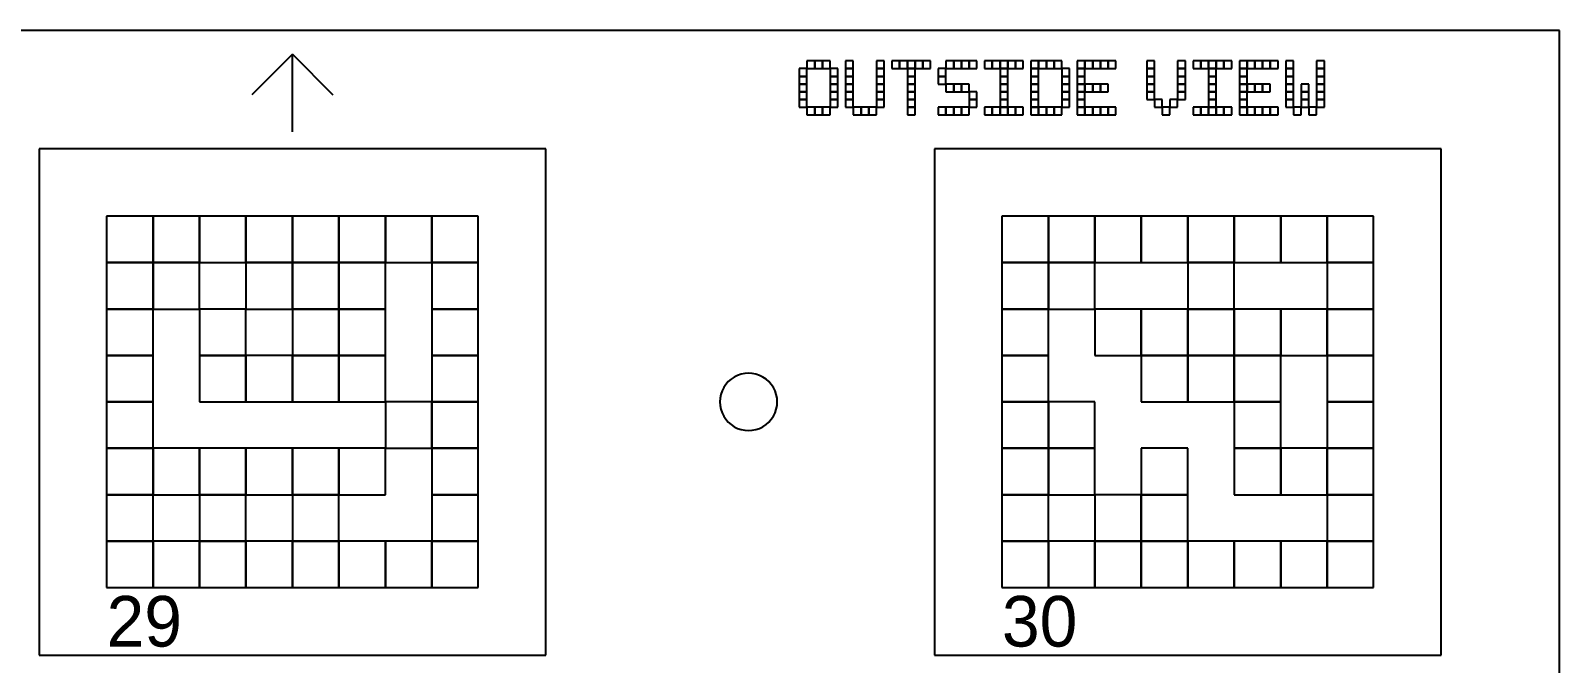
# Model space of a CAD drawing. Extents: x 0 to 490, y -8 to 329.
# Drawn here: x 59.5 to 150, y 112.5 to 150 of the extents above; entities that cross this region are included whole.
import ezdxf

# ---------------------------------------------------------------- set-up
doc = ezdxf.new("R2010")
doc.units = 0
for name, color, linetype in [('BLACK_POCKET', 7, 'CONTINUOUS'), ('BOARD_TEXT', 2, 'CONTINUOUS'), ('CUT', 1, 'CONTINUOUS'), ('LABEL', 3, 'CONTINUOUS'), ('MOUNT_HOLE', 5, 'CONTINUOUS'), ('ORIENTATION', 1, 'CONTINUOUS'), ('QUIET_ZONE', 4, 'CONTINUOUS'), ('TAG_BOUNDARY', 8, 'CONTINUOUS')]:
    doc.layers.add(name, color=color, linetype=linetype)

msp = doc.modelspace()

# ---------------------------------------------------------------- linework, layer by layer
at = {"layer": 'BLACK_POCKET'}
for p, q in [((66.75, 139), (64, 139)), ((64, 139), (64, 136.25)), ((66.75, 136.25), (66.75, 139)), ((69.5, 139), (66.75, 139)), ((66.75, 139), (66.75, 136.25)), ((69.5, 136.25), (69.5, 139)), ((72.25, 139), (69.5, 139)), ((69.5, 139), (69.5, 136.25)), ((72.25, 136.25), (72.25, 139)), ((75, 139), (72.25, 139)), ((72.25, 139), (72.25, 136.25)), ((75, 136.25), (75, 139)), ((77.75, 139), (75, 139)), ((75, 139), (75, 136.25)), ((77.75, 136.25), (77.75, 139)), ((80.5, 139), (77.75, 139)), ((77.75, 139), (77.75, 136.25)), ((80.5, 136.25), (80.5, 139)), ((83.25, 139), (80.5, 139)), ((80.5, 139), (80.5, 136.25)), ((83.25, 136.25), (83.25, 139)), ((86, 139), (83.25, 139)), ((83.25, 139), (83.25, 136.25)), ((86, 136.25), (86, 139)), ((119.75, 139), (117, 139)), ((117, 139), (117, 136.25)), ((119.75, 136.25), (119.75, 139)), ((122.5, 139), (119.75, 139)), ((119.75, 139), (119.75, 136.25)), ((122.5, 136.25), (122.5, 139)), ((125.25, 139), (122.5, 139)), ((122.5, 139), (122.5, 136.25)), ((125.25, 136.25), (125.25, 139)), ((128, 139), (125.25, 139)), ((125.25, 139), (125.25, 136.25)), ((128, 136.25), (128, 139)), ((130.75, 139), (128, 139)), ((128, 139), (128, 136.25)), ((130.75, 136.25), (130.75, 139)), ((133.5, 139), (130.75, 139)), ((130.75, 139), (130.75, 136.25)), ((133.5, 136.25), (133.5, 139)), ((136.25, 139), (133.5, 139)), ((133.5, 139), (133.5, 136.25)), ((136.25, 136.25), (136.25, 139)), ((139, 139), (136.25, 139)), ((136.25, 139), (136.25, 136.25)), ((139, 136.25), (139, 139)), ((64, 136.25), (66.75, 136.25)), ((66.75, 136.25), (64, 136.25)), ((64, 136.25), (64, 133.5)), ((66.75, 136.25), (69.5, 136.25)), ((66.75, 133.5), (66.75, 136.25)), ((69.5, 136.25), (66.75, 136.25)), ((66.75, 136.25), (66.75, 133.5)), ((69.5, 136.25), (72.25, 136.25)), ((69.5, 133.5), (69.5, 136.25)), ((72.25, 136.25), (75, 136.25)), ((75, 136.25), (72.25, 136.25)), ((72.25, 136.25), (72.25, 133.5)), ((75, 136.25), (77.75, 136.25)), ((75, 133.5), (75, 136.25)), ((77.75, 136.25), (75, 136.25)), ((75, 136.25), (75, 133.5)), ((77.75, 136.25), (80.5, 136.25)), ((77.75, 133.5), (77.75, 136.25)), ((80.5, 136.25), (77.75, 136.25)), ((77.75, 136.25), (77.75, 133.5)), ((80.5, 136.25), (83.25, 136.25)), ((80.5, 133.5), (80.5, 136.25)), ((83.25, 136.25), (86, 136.25)), ((86, 136.25), (83.25, 136.25)), ((83.25, 136.25), (83.25, 133.5)), ((86, 133.5), (86, 136.25)), ((117, 136.25), (119.75, 136.25)), ((119.75, 136.25), (117, 136.25)), ((117, 136.25), (117, 133.5)), ((119.75, 136.25), (122.5, 136.25)), ((119.75, 133.5), (119.75, 136.25)), ((122.5, 136.25), (119.75, 136.25)), ((119.75, 136.25), (119.75, 133.5)), ((122.5, 136.25), (125.25, 136.25)), ((122.5, 133.5), (122.5, 136.25)), ((125.25, 136.25), (128, 136.25)), ((128, 136.25), (130.75, 136.25)), ((130.75, 136.25), (128, 136.25)), ((128, 136.25), (128, 133.5)), ((130.75, 136.25), (133.5, 136.25)), ((130.75, 133.5), (130.75, 136.25)), ((133.5, 136.25), (136.25, 136.25)), ((136.25, 136.25), (139, 136.25)), ((139, 136.25), (136.25, 136.25)), ((136.25, 136.25), (136.25, 133.5)), ((139, 133.5), (139, 136.25)), ((64, 133.5), (66.75, 133.5)), ((66.75, 133.5), (64, 133.5)), ((64, 133.5), (64, 130.75)), ((66.75, 133.5), (69.5, 133.5)), ((66.75, 130.75), (66.75, 133.5)), ((72.25, 133.5), (69.5, 133.5)), ((69.5, 133.5), (69.5, 130.75)), ((72.25, 133.5), (75, 133.5)), ((72.25, 130.75), (72.25, 133.5)), ((75, 133.5), (77.75, 133.5)), ((77.75, 133.5), (75, 133.5)), ((75, 133.5), (75, 130.75)), ((77.75, 133.5), (80.5, 133.5)), ((77.75, 130.75), (77.75, 133.5)), ((80.5, 133.5), (77.75, 133.5)), ((77.75, 133.5), (77.75, 130.75)), ((80.5, 130.75), (80.5, 133.5)), ((83.25, 133.5), (86, 133.5)), ((86, 133.5), (83.25, 133.5)), ((83.25, 133.5), (83.25, 130.75)), ((86, 130.75), (86, 133.5)), ((117, 133.5), (119.75, 133.5)), ((119.75, 133.5), (117, 133.5)), ((117, 133.5), (117, 130.75)), ((119.75, 133.5), (122.5, 133.5)), ((119.75, 130.75), (119.75, 133.5)), ((125.25, 133.5), (122.5, 133.5)), ((122.5, 133.5), (122.5, 130.75)), ((125.25, 130.75), (125.25, 133.5)), ((128, 133.5), (125.25, 133.5)), ((125.25, 133.5), (125.25, 130.75)), ((128, 133.5), (130.75, 133.5)), ((128, 130.75), (128, 133.5)), ((130.75, 133.5), (128, 133.5)), ((128, 133.5), (128, 130.75)), ((130.75, 130.75), (130.75, 133.5)), ((133.5, 133.5), (130.75, 133.5)), ((130.75, 133.5), (130.75, 130.75)), ((133.5, 130.75), (133.5, 133.5)), ((136.25, 133.5), (133.5, 133.5)), ((133.5, 133.5), (133.5, 130.75)), ((136.25, 133.5), (139, 133.5)), ((136.25, 130.75), (136.25, 133.5)), ((139, 133.5), (136.25, 133.5)), ((136.25, 133.5), (136.25, 130.75)), ((139, 130.75), (139, 133.5)), ((64, 130.75), (66.75, 130.75)), ((66.75, 130.75), (64, 130.75)), ((64, 130.75), (64, 128)), ((66.75, 128), (66.75, 130.75)), ((69.5, 130.75), (72.25, 130.75)), ((72.25, 130.75), (69.5, 130.75)), ((69.5, 130.75), (69.5, 128)), ((72.25, 128), (72.25, 130.75)), ((75, 130.75), (72.25, 130.75)), ((72.25, 130.75), (72.25, 128)), ((75, 130.75), (77.75, 130.75)), ((75, 128), (75, 130.75)), ((77.75, 130.75), (75, 130.75)), ((75, 130.75), (75, 128)), ((77.75, 130.75), (80.5, 130.75)), ((77.75, 128), (77.75, 130.75)), ((80.5, 130.75), (77.75, 130.75)), ((77.75, 130.75), (77.75, 128)), ((80.5, 128), (80.5, 130.75)), ((83.25, 130.75), (86, 130.75)), ((86, 130.75), (83.25, 130.75)), ((83.25, 130.75), (83.25, 128)), ((86, 128), (86, 130.75)), ((117, 130.75), (119.75, 130.75)), ((119.75, 130.75), (117, 130.75)), ((117, 130.75), (117, 128)), ((119.75, 128), (119.75, 130.75)), ((122.5, 130.75), (125.25, 130.75)), ((125.25, 130.75), (128, 130.75)), ((128, 130.75), (125.25, 130.75)), ((125.25, 130.75), (125.25, 128)), ((128, 130.75), (130.75, 130.75)), ((128, 128), (128, 130.75)), ((130.75, 130.75), (128, 130.75)), ((128, 130.75), (128, 128)), ((130.75, 130.75), (133.5, 130.75)), ((130.75, 128), (130.75, 130.75)), ((133.5, 130.75), (130.75, 130.75)), ((130.75, 130.75), (130.75, 128)), ((133.5, 130.75), (136.25, 130.75)), ((133.5, 128), (133.5, 130.75)), ((136.25, 130.75), (139, 130.75)), ((139, 130.75), (136.25, 130.75)), ((136.25, 130.75), (136.25, 128)), ((139, 128), (139, 130.75)), ((64, 128), (66.75, 128)), ((66.75, 128), (64, 128)), ((64, 128), (64, 125.25)), ((66.75, 125.25), (66.75, 128)), ((69.5, 128), (72.25, 128)), ((72.25, 128), (75, 128)), ((75, 128), (77.75, 128)), ((77.75, 128), (80.5, 128)), ((83.25, 128), (80.5, 128)), ((80.5, 128), (80.5, 125.25)), ((83.25, 128), (86, 128)), ((83.25, 125.25), (83.25, 128)), ((86, 128), (83.25, 128)), ((83.25, 128), (83.25, 125.25)), ((86, 125.25), (86, 128)), ((117, 128), (119.75, 128)), ((119.75, 128), (117, 128)), ((117, 128), (117, 125.25)), ((119.75, 125.25), (119.75, 128)), ((122.5, 128), (119.75, 128)), ((119.75, 128), (119.75, 125.25)), ((122.5, 125.25), (122.5, 128)), ((125.25, 128), (128, 128)), ((128, 128), (130.75, 128)), ((130.75, 128), (133.5, 128)), ((133.5, 128), (130.75, 128)), ((130.75, 128), (130.75, 125.25)), ((133.5, 125.25), (133.5, 128)), ((136.25, 128), (139, 128)), ((139, 128), (136.25, 128)), ((136.25, 128), (136.25, 125.25)), ((139, 125.25), (139, 128)), ((64, 125.25), (66.75, 125.25)), ((66.75, 125.25), (64, 125.25)), ((64, 125.25), (64, 122.5)), ((66.75, 122.5), (66.75, 125.25)), ((69.5, 125.25), (66.75, 125.25)), ((66.75, 125.25), (66.75, 122.5)), ((69.5, 122.5), (69.5, 125.25)), ((72.25, 125.25), (69.5, 125.25)), ((69.5, 125.25), (69.5, 122.5)), ((72.25, 122.5), (72.25, 125.25)), ((75, 125.25), (72.25, 125.25)), ((72.25, 125.25), (72.25, 122.5)), ((75, 122.5), (75, 125.25)), ((77.75, 125.25), (75, 125.25)), ((75, 125.25), (75, 122.5)), ((77.75, 122.5), (77.75, 125.25)), ((80.5, 125.25), (77.75, 125.25)), ((77.75, 125.25), (77.75, 122.5)), ((80.5, 125.25), (83.25, 125.25)), ((80.5, 122.5), (80.5, 125.25)), ((83.25, 125.25), (86, 125.25)), ((86, 125.25), (83.25, 125.25)), ((83.25, 125.25), (83.25, 122.5)), ((86, 122.5), (86, 125.25)), ((117, 125.25), (119.75, 125.25)), ((119.75, 125.25), (117, 125.25)), ((117, 125.25), (117, 122.5)), ((119.75, 125.25), (122.5, 125.25)), ((119.75, 122.5), (119.75, 125.25)), ((122.5, 125.25), (119.75, 125.25)), ((119.75, 125.25), (119.75, 122.5)), ((122.5, 122.5), (122.5, 125.25)), ((128, 125.25), (125.25, 125.25)), ((125.25, 125.25), (125.25, 122.5)), ((128, 122.5), (128, 125.25)), ((130.75, 125.25), (133.5, 125.25)), ((133.5, 125.25), (130.75, 125.25)), ((130.75, 125.25), (130.75, 122.5)), ((133.5, 122.5), (133.5, 125.25)), ((136.25, 125.25), (133.5, 125.25)), ((133.5, 125.25), (133.5, 122.5)), ((136.25, 125.25), (139, 125.25)), ((136.25, 122.5), (136.25, 125.25)), ((139, 125.25), (136.25, 125.25)), ((136.25, 125.25), (136.25, 122.5)), ((139, 122.5), (139, 125.25)), ((64, 122.5), (66.75, 122.5)), ((66.75, 122.5), (64, 122.5)), ((64, 122.5), (64, 119.75)), ((66.75, 122.5), (69.5, 122.5)), ((66.75, 119.75), (66.75, 122.5)), ((69.5, 122.5), (72.25, 122.5)), ((72.25, 122.5), (69.5, 122.5)), ((69.5, 122.5), (69.5, 119.75)), ((72.25, 122.5), (75, 122.5)), ((72.25, 119.75), (72.25, 122.5)), ((75, 122.5), (77.75, 122.5)), ((77.75, 122.5), (75, 122.5)), ((75, 122.5), (75, 119.75)), ((77.75, 122.5), (80.5, 122.5)), ((77.75, 119.75), (77.75, 122.5)), ((83.25, 122.5), (86, 122.5)), ((86, 122.5), (83.25, 122.5)), ((83.25, 122.5), (83.25, 119.75)), ((86, 119.75), (86, 122.5)), ((117, 122.5), (119.75, 122.5)), ((119.75, 122.5), (117, 122.5)), ((117, 122.5), (117, 119.75)), ((119.75, 122.5), (122.5, 122.5)), ((119.75, 119.75), (119.75, 122.5)), ((125.25, 122.5), (122.5, 122.5)), ((122.5, 122.5), (122.5, 119.75)), ((125.25, 122.5), (128, 122.5)), ((125.25, 119.75), (125.25, 122.5)), ((128, 122.5), (125.25, 122.5)), ((125.25, 122.5), (125.25, 119.75)), ((128, 119.75), (128, 122.5)), ((130.75, 122.5), (133.5, 122.5)), ((133.5, 122.5), (136.25, 122.5)), ((136.25, 122.5), (139, 122.5)), ((139, 122.5), (136.25, 122.5)), ((136.25, 122.5), (136.25, 119.75)), ((139, 119.75), (139, 122.5)), ((64, 119.75), (66.75, 119.75)), ((66.75, 119.75), (64, 119.75)), ((64, 119.75), (64, 117)), ((66.75, 117), (66.75, 119.75)), ((69.5, 119.75), (66.75, 119.75)), ((66.75, 119.75), (66.75, 117)), ((69.5, 119.75), (72.25, 119.75)), ((69.5, 117), (69.5, 119.75)), ((72.25, 119.75), (69.5, 119.75)), ((69.5, 119.75), (69.5, 117)), ((72.25, 117), (72.25, 119.75)), ((75, 119.75), (72.25, 119.75)), ((72.25, 119.75), (72.25, 117)), ((75, 119.75), (77.75, 119.75)), ((75, 117), (75, 119.75)), ((77.75, 119.75), (75, 119.75)), ((75, 119.75), (75, 117)), ((77.75, 117), (77.75, 119.75)), ((80.5, 119.75), (77.75, 119.75)), ((77.75, 119.75), (77.75, 117)), ((80.5, 117), (80.5, 119.75)), ((83.25, 119.75), (80.5, 119.75)), ((80.5, 119.75), (80.5, 117)), ((83.25, 119.75), (86, 119.75)), ((83.25, 117), (83.25, 119.75)), ((86, 119.75), (83.25, 119.75)), ((83.25, 119.75), (83.25, 117)), ((86, 117), (86, 119.75)), ((117, 119.75), (119.75, 119.75)), ((119.75, 119.75), (117, 119.75)), ((117, 119.75), (117, 117)), ((119.75, 117), (119.75, 119.75)), ((122.5, 119.75), (119.75, 119.75)), ((119.75, 119.75), (119.75, 117)), ((122.5, 119.75), (125.25, 119.75)), ((122.5, 117), (122.5, 119.75)), ((125.25, 119.75), (122.5, 119.75)), ((122.5, 119.75), (122.5, 117)), ((125.25, 119.75), (128, 119.75)), ((125.25, 117), (125.25, 119.75)), ((128, 119.75), (125.25, 119.75)), ((125.25, 119.75), (125.25, 117)), ((128, 117), (128, 119.75)), ((130.75, 119.75), (128, 119.75)), ((128, 119.75), (128, 117)), ((130.75, 117), (130.75, 119.75)), ((133.5, 119.75), (130.75, 119.75)), ((130.75, 119.75), (130.75, 117)), ((133.5, 117), (133.5, 119.75)), ((136.25, 119.75), (133.5, 119.75)), ((133.5, 119.75), (133.5, 117)), ((136.25, 119.75), (139, 119.75)), ((136.25, 117), (136.25, 119.75)), ((139, 119.75), (136.25, 119.75)), ((136.25, 119.75), (136.25, 117)), ((139, 117), (139, 119.75)), ((64, 117), (66.75, 117)), ((66.75, 117), (69.5, 117)), ((69.5, 117), (72.25, 117)), ((72.25, 117), (75, 117)), ((75, 117), (77.75, 117)), ((77.75, 117), (80.5, 117)), ((80.5, 117), (83.25, 117)), ((83.25, 117), (86, 117)), ((117, 117), (119.75, 117)), ((119.75, 117), (122.5, 117)), ((122.5, 117), (125.25, 117)), ((125.25, 117), (128, 117)), ((128, 117), (130.75, 117)), ((130.75, 117), (133.5, 117)), ((133.5, 117), (136.25, 117)), ((136.25, 117), (139, 117))]:
    msp.add_line(p, q, dxfattribs=at)
at = {"layer": 'BOARD_TEXT'}
for p, q in [((105.457143, 147.742857), (105, 147.742857)), ((105, 147.742857), (105, 147.285714)), ((105.914286, 148.2), (105.457143, 148.2)), ((105.457143, 148.2), (105.457143, 147.742857)), ((105.457143, 147.742857), (105.914286, 147.742857)), ((105.457143, 147.285714), (105.457143, 147.742857)), ((105.914286, 147.742857), (105.914286, 148.2)), ((106.371429, 148.2), (105.914286, 148.2)), ((105.914286, 148.2), (105.914286, 147.742857)), ((105.914286, 147.742857), (106.371429, 147.742857)), ((106.371429, 147.742857), (106.371429, 148.2)), ((106.828571, 148.2), (106.371429, 148.2)), ((106.371429, 148.2), (106.371429, 147.742857)), ((106.371429, 147.742857), (106.828571, 147.742857)), ((106.828571, 147.742857), (106.828571, 148.2)), ((107.285714, 147.742857), (106.828571, 147.742857)), ((106.828571, 147.742857), (106.828571, 147.285714)), ((107.285714, 147.285714), (107.285714, 147.742857)), ((108.2, 148.2), (107.742857, 148.2)), ((107.742857, 148.2), (107.742857, 147.742857)), ((107.742857, 147.742857), (108.2, 147.742857)), ((108.2, 147.742857), (107.742857, 147.742857)), ((107.742857, 147.742857), (107.742857, 147.285714)), ((108.2, 147.742857), (108.2, 148.2)), ((108.2, 147.285714), (108.2, 147.742857)), ((110.028571, 148.2), (109.571429, 148.2)), ((109.571429, 148.2), (109.571429, 147.742857)), ((109.571429, 147.742857), (110.028571, 147.742857)), ((110.028571, 147.742857), (109.571429, 147.742857)), ((109.571429, 147.742857), (109.571429, 147.285714)), ((110.028571, 147.742857), (110.028571, 148.2)), ((110.028571, 147.285714), (110.028571, 147.742857)), ((110.942857, 148.2), (110.485714, 148.2)), ((110.485714, 148.2), (110.485714, 147.742857)), ((110.485714, 147.742857), (110.942857, 147.742857)), ((110.942857, 147.742857), (110.942857, 148.2)), ((111.4, 148.2), (110.942857, 148.2)), ((110.942857, 148.2), (110.942857, 147.742857)), ((110.942857, 147.742857), (111.4, 147.742857)), ((111.4, 147.742857), (111.4, 148.2)), ((111.857143, 148.2), (111.4, 148.2)), ((111.4, 148.2), (111.4, 147.742857)), ((111.4, 147.742857), (111.857143, 147.742857)), ((111.857143, 147.742857), (111.4, 147.742857)), ((111.4, 147.742857), (111.4, 147.285714)), ((111.857143, 147.742857), (111.857143, 148.2)), ((112.314286, 148.2), (111.857143, 148.2)), ((111.857143, 148.2), (111.857143, 147.742857)), ((111.857143, 147.742857), (112.314286, 147.742857)), ((111.857143, 147.285714), (111.857143, 147.742857)), ((112.314286, 147.742857), (112.314286, 148.2)), ((112.771429, 148.2), (112.314286, 148.2)), ((112.314286, 148.2), (112.314286, 147.742857)), ((112.314286, 147.742857), (112.771429, 147.742857)), ((112.771429, 147.742857), (112.771429, 148.2)), ((113.685714, 147.742857), (113.228571, 147.742857)), ((113.228571, 147.742857), (113.228571, 147.285714)), ((114.142857, 148.2), (113.685714, 148.2)), ((113.685714, 148.2), (113.685714, 147.742857)), ((113.685714, 147.742857), (114.142857, 147.742857)), ((113.685714, 147.285714), (113.685714, 147.742857)), ((114.142857, 147.742857), (114.142857, 148.2)), ((114.6, 148.2), (114.142857, 148.2)), ((114.142857, 148.2), (114.142857, 147.742857)), ((114.142857, 147.742857), (114.6, 147.742857)), ((114.6, 147.742857), (114.6, 148.2)), ((115.057143, 148.2), (114.6, 148.2)), ((114.6, 148.2), (114.6, 147.742857)), ((114.6, 147.742857), (115.057143, 147.742857)), ((115.057143, 147.742857), (115.057143, 148.2)), ((115.514286, 148.2), (115.057143, 148.2)), ((115.057143, 148.2), (115.057143, 147.742857)), ((115.057143, 147.742857), (115.514286, 147.742857)), ((115.514286, 147.742857), (115.514286, 148.2)), ((116.428571, 148.2), (115.971429, 148.2)), ((115.971429, 148.2), (115.971429, 147.742857)), ((115.971429, 147.742857), (116.428571, 147.742857)), ((116.428571, 147.742857), (116.428571, 148.2)), ((116.885714, 148.2), (116.428571, 148.2)), ((116.428571, 148.2), (116.428571, 147.742857)), ((116.428571, 147.742857), (116.885714, 147.742857)), ((116.885714, 147.742857), (116.885714, 148.2)), ((117.342857, 148.2), (116.885714, 148.2)), ((116.885714, 148.2), (116.885714, 147.742857)), ((116.885714, 147.742857), (117.342857, 147.742857)), ((117.342857, 147.742857), (116.885714, 147.742857)), ((116.885714, 147.742857), (116.885714, 147.285714)), ((117.342857, 147.742857), (117.342857, 148.2)), ((117.8, 148.2), (117.342857, 148.2)), ((117.342857, 148.2), (117.342857, 147.742857)), ((117.342857, 147.742857), (117.8, 147.742857)), ((117.342857, 147.285714), (117.342857, 147.742857)), ((117.8, 147.742857), (117.8, 148.2)), ((118.257143, 148.2), (117.8, 148.2)), ((117.8, 148.2), (117.8, 147.742857)), ((117.8, 147.742857), (118.257143, 147.742857)), ((118.257143, 147.742857), (118.257143, 148.2)), ((119.171429, 148.2), (118.714286, 148.2)), ((118.714286, 148.2), (118.714286, 147.742857)), ((118.714286, 147.742857), (119.171429, 147.742857)), ((119.171429, 147.742857), (118.714286, 147.742857)), ((118.714286, 147.742857), (118.714286, 147.285714)), ((119.171429, 147.742857), (119.171429, 148.2)), ((119.628571, 148.2), (119.171429, 148.2)), ((119.171429, 148.2), (119.171429, 147.742857)), ((119.171429, 147.742857), (119.628571, 147.742857)), ((119.171429, 147.285714), (119.171429, 147.742857)), ((119.628571, 147.742857), (119.628571, 148.2)), ((120.085714, 148.2), (119.628571, 148.2)), ((119.628571, 148.2), (119.628571, 147.742857)), ((119.628571, 147.742857), (120.085714, 147.742857)), ((120.085714, 147.742857), (120.085714, 148.2)), ((120.542857, 148.2), (120.085714, 148.2)), ((120.085714, 148.2), (120.085714, 147.742857)), ((120.085714, 147.742857), (120.542857, 147.742857)), ((120.542857, 147.742857), (120.542857, 148.2)), ((121, 147.742857), (120.542857, 147.742857)), ((120.542857, 147.742857), (120.542857, 147.285714)), ((121, 147.285714), (121, 147.742857)), ((121.914286, 148.2), (121.457143, 148.2)), ((121.457143, 148.2), (121.457143, 147.742857)), ((121.457143, 147.742857), (121.914286, 147.742857)), ((121.914286, 147.742857), (121.457143, 147.742857)), ((121.457143, 147.742857), (121.457143, 147.285714)), ((121.914286, 147.742857), (121.914286, 148.2)), ((122.371429, 148.2), (121.914286, 148.2)), ((121.914286, 148.2), (121.914286, 147.742857)), ((121.914286, 147.742857), (122.371429, 147.742857)), ((121.914286, 147.285714), (121.914286, 147.742857)), ((122.371429, 147.742857), (122.371429, 148.2)), ((122.828571, 148.2), (122.371429, 148.2)), ((122.371429, 148.2), (122.371429, 147.742857)), ((122.371429, 147.742857), (122.828571, 147.742857)), ((122.828571, 147.742857), (122.828571, 148.2)), ((123.285714, 148.2), (122.828571, 148.2)), ((122.828571, 148.2), (122.828571, 147.742857)), ((122.828571, 147.742857), (123.285714, 147.742857)), ((123.285714, 147.742857), (123.285714, 148.2)), ((123.742857, 148.2), (123.285714, 148.2)), ((123.285714, 148.2), (123.285714, 147.742857)), ((123.285714, 147.742857), (123.742857, 147.742857)), ((123.742857, 147.742857), (123.742857, 148.2)), ((126.028571, 148.2), (125.571429, 148.2)), ((125.571429, 148.2), (125.571429, 147.742857)), ((125.571429, 147.742857), (126.028571, 147.742857)), ((126.028571, 147.742857), (125.571429, 147.742857)), ((125.571429, 147.742857), (125.571429, 147.285714)), ((126.028571, 147.742857), (126.028571, 148.2)), ((126.028571, 147.285714), (126.028571, 147.742857)), ((127.857143, 148.2), (127.4, 148.2)), ((127.4, 148.2), (127.4, 147.742857)), ((127.4, 147.742857), (127.857143, 147.742857)), ((127.857143, 147.742857), (127.4, 147.742857)), ((127.4, 147.742857), (127.4, 147.285714)), ((127.857143, 147.742857), (127.857143, 148.2)), ((127.857143, 147.285714), (127.857143, 147.742857)), ((128.771429, 148.2), (128.314286, 148.2)), ((128.314286, 148.2), (128.314286, 147.742857)), ((128.314286, 147.742857), (128.771429, 147.742857)), ((128.771429, 147.742857), (128.771429, 148.2)), ((129.228571, 148.2), (128.771429, 148.2)), ((128.771429, 148.2), (128.771429, 147.742857)), ((128.771429, 147.742857), (129.228571, 147.742857)), ((129.228571, 147.742857), (129.228571, 148.2)), ((129.685714, 148.2), (129.228571, 148.2)), ((129.228571, 148.2), (129.228571, 147.742857)), ((129.228571, 147.742857), (129.685714, 147.742857)), ((129.685714, 147.742857), (129.228571, 147.742857)), ((129.228571, 147.742857), (129.228571, 147.285714)), ((129.685714, 147.742857), (129.685714, 148.2)), ((130.142857, 148.2), (129.685714, 148.2)), ((129.685714, 148.2), (129.685714, 147.742857)), ((129.685714, 147.742857), (130.142857, 147.742857)), ((129.685714, 147.285714), (129.685714, 147.742857)), ((130.142857, 147.742857), (130.142857, 148.2)), ((130.6, 148.2), (130.142857, 148.2)), ((130.142857, 148.2), (130.142857, 147.742857)), ((130.142857, 147.742857), (130.6, 147.742857)), ((130.6, 147.742857), (130.6, 148.2)), ((131.514286, 148.2), (131.057143, 148.2)), ((131.057143, 148.2), (131.057143, 147.742857)), ((131.057143, 147.742857), (131.514286, 147.742857)), ((131.514286, 147.742857), (131.057143, 147.742857)), ((131.057143, 147.742857), (131.057143, 147.285714)), ((131.514286, 147.742857), (131.514286, 148.2)), ((131.971429, 148.2), (131.514286, 148.2)), ((131.514286, 148.2), (131.514286, 147.742857)), ((131.514286, 147.742857), (131.971429, 147.742857)), ((131.514286, 147.285714), (131.514286, 147.742857)), ((131.971429, 147.742857), (131.971429, 148.2)), ((132.428571, 148.2), (131.971429, 148.2)), ((131.971429, 148.2), (131.971429, 147.742857)), ((131.971429, 147.742857), (132.428571, 147.742857)), ((132.428571, 147.742857), (132.428571, 148.2)), ((132.885714, 148.2), (132.428571, 148.2)), ((132.428571, 148.2), (132.428571, 147.742857)), ((132.428571, 147.742857), (132.885714, 147.742857)), ((132.885714, 147.742857), (132.885714, 148.2)), ((133.342857, 148.2), (132.885714, 148.2)), ((132.885714, 148.2), (132.885714, 147.742857)), ((132.885714, 147.742857), (133.342857, 147.742857)), ((133.342857, 147.742857), (133.342857, 148.2)), ((134.257143, 148.2), (133.8, 148.2)), ((133.8, 148.2), (133.8, 147.742857)), ((133.8, 147.742857), (134.257143, 147.742857)), ((134.257143, 147.742857), (133.8, 147.742857)), ((133.8, 147.742857), (133.8, 147.285714)), ((134.257143, 147.742857), (134.257143, 148.2)), ((134.257143, 147.285714), (134.257143, 147.742857)), ((136.085714, 148.2), (135.628571, 148.2)), ((135.628571, 148.2), (135.628571, 147.742857)), ((135.628571, 147.742857), (136.085714, 147.742857)), ((136.085714, 147.742857), (135.628571, 147.742857)), ((135.628571, 147.742857), (135.628571, 147.285714)), ((136.085714, 147.742857), (136.085714, 148.2)), ((136.085714, 147.285714), (136.085714, 147.742857)), ((105, 147.285714), (105.457143, 147.285714)), ((105.457143, 147.285714), (105, 147.285714)), ((105, 147.285714), (105, 146.828571)), ((105, 146.828571), (105.457143, 146.828571)), ((105.457143, 146.828571), (105, 146.828571)), ((105, 146.828571), (105, 146.371429)), ((105.457143, 146.828571), (105.457143, 147.285714)), ((105.457143, 146.371429), (105.457143, 146.828571)), ((106.828571, 147.285714), (107.285714, 147.285714)), ((107.285714, 147.285714), (106.828571, 147.285714)), ((106.828571, 147.285714), (106.828571, 146.828571)), ((106.828571, 146.828571), (107.285714, 146.828571)), ((107.285714, 146.828571), (106.828571, 146.828571)), ((106.828571, 146.828571), (106.828571, 146.371429)), ((107.285714, 146.828571), (107.285714, 147.285714)), ((107.285714, 146.371429), (107.285714, 146.828571)), ((107.742857, 147.285714), (108.2, 147.285714)), ((108.2, 147.285714), (107.742857, 147.285714)), ((107.742857, 147.285714), (107.742857, 146.828571)), ((107.742857, 146.828571), (108.2, 146.828571)), ((108.2, 146.828571), (107.742857, 146.828571)), ((107.742857, 146.828571), (107.742857, 146.371429)), ((108.2, 146.828571), (108.2, 147.285714)), ((108.2, 146.371429), (108.2, 146.828571)), ((109.571429, 147.285714), (110.028571, 147.285714)), ((110.028571, 147.285714), (109.571429, 147.285714)), ((109.571429, 147.285714), (109.571429, 146.828571)), ((109.571429, 146.828571), (110.028571, 146.828571)), ((110.028571, 146.828571), (109.571429, 146.828571)), ((109.571429, 146.828571), (109.571429, 146.371429)), ((110.028571, 146.828571), (110.028571, 147.285714)), ((110.028571, 146.371429), (110.028571, 146.828571)), ((111.4, 147.285714), (111.857143, 147.285714)), ((111.857143, 147.285714), (111.4, 147.285714)), ((111.4, 147.285714), (111.4, 146.828571)), ((111.4, 146.828571), (111.857143, 146.828571)), ((111.857143, 146.828571), (111.4, 146.828571)), ((111.4, 146.828571), (111.4, 146.371429)), ((111.857143, 146.828571), (111.857143, 147.285714)), ((111.857143, 146.371429), (111.857143, 146.828571)), ((113.228571, 147.285714), (113.685714, 147.285714)), ((113.685714, 147.285714), (113.228571, 147.285714)), ((113.228571, 147.285714), (113.228571, 146.828571)), ((113.228571, 146.828571), (113.685714, 146.828571)), ((113.685714, 146.828571), (113.685714, 147.285714)), ((114.142857, 146.828571), (113.685714, 146.828571)), ((113.685714, 146.828571), (113.685714, 146.371429)), ((114.142857, 146.371429), (114.142857, 146.828571)), ((114.6, 146.828571), (114.142857, 146.828571)), ((114.142857, 146.828571), (114.142857, 146.371429)), ((114.6, 146.371429), (114.6, 146.828571)), ((115.057143, 146.828571), (114.6, 146.828571)), ((114.6, 146.828571), (114.6, 146.371429)), ((115.057143, 146.371429), (115.057143, 146.828571)), ((116.885714, 147.285714), (117.342857, 147.285714)), ((117.342857, 147.285714), (116.885714, 147.285714)), ((116.885714, 147.285714), (116.885714, 146.828571)), ((116.885714, 146.828571), (117.342857, 146.828571)), ((117.342857, 146.828571), (116.885714, 146.828571)), ((116.885714, 146.828571), (116.885714, 146.371429)), ((117.342857, 146.828571), (117.342857, 147.285714)), ((117.342857, 146.371429), (117.342857, 146.828571)), ((118.714286, 147.285714), (119.171429, 147.285714)), ((119.171429, 147.285714), (118.714286, 147.285714)), ((118.714286, 147.285714), (118.714286, 146.828571)), ((118.714286, 146.828571), (119.171429, 146.828571)), ((119.171429, 146.828571), (118.714286, 146.828571)), ((118.714286, 146.828571), (118.714286, 146.371429)), ((119.171429, 146.828571), (119.171429, 147.285714)), ((119.171429, 146.371429), (119.171429, 146.828571)), ((120.542857, 147.285714), (121, 147.285714)), ((121, 147.285714), (120.542857, 147.285714)), ((120.542857, 147.285714), (120.542857, 146.828571)), ((120.542857, 146.828571), (121, 146.828571)), ((121, 146.828571), (120.542857, 146.828571)), ((120.542857, 146.828571), (120.542857, 146.371429)), ((121, 146.828571), (121, 147.285714)), ((121, 146.371429), (121, 146.828571)), ((121.457143, 147.285714), (121.914286, 147.285714)), ((121.914286, 147.285714), (121.457143, 147.285714)), ((121.457143, 147.285714), (121.457143, 146.828571)), ((121.457143, 146.828571), (121.914286, 146.828571)), ((121.914286, 146.828571), (121.457143, 146.828571)), ((121.457143, 146.828571), (121.457143, 146.371429)), ((121.914286, 146.828571), (121.914286, 147.285714)), ((121.914286, 146.371429), (121.914286, 146.828571)), ((122.371429, 146.828571), (121.914286, 146.828571)), ((121.914286, 146.828571), (121.914286, 146.371429)), ((122.371429, 146.371429), (122.371429, 146.828571)), ((122.828571, 146.828571), (122.371429, 146.828571)), ((122.371429, 146.828571), (122.371429, 146.371429)), ((122.828571, 146.371429), (122.828571, 146.828571)), ((123.285714, 146.828571), (122.828571, 146.828571)), ((122.828571, 146.828571), (122.828571, 146.371429)), ((123.285714, 146.371429), (123.285714, 146.828571)), ((125.571429, 147.285714), (126.028571, 147.285714)), ((126.028571, 147.285714), (125.571429, 147.285714)), ((125.571429, 147.285714), (125.571429, 146.828571)), ((125.571429, 146.828571), (126.028571, 146.828571)), ((126.028571, 146.828571), (125.571429, 146.828571)), ((125.571429, 146.828571), (125.571429, 146.371429)), ((126.028571, 146.828571), (126.028571, 147.285714)), ((126.028571, 146.371429), (126.028571, 146.828571)), ((127.4, 147.285714), (127.857143, 147.285714)), ((127.857143, 147.285714), (127.4, 147.285714)), ((127.4, 147.285714), (127.4, 146.828571)), ((127.4, 146.828571), (127.857143, 146.828571)), ((127.857143, 146.828571), (127.4, 146.828571)), ((127.4, 146.828571), (127.4, 146.371429)), ((127.857143, 146.828571), (127.857143, 147.285714)), ((127.857143, 146.371429), (127.857143, 146.828571)), ((129.228571, 147.285714), (129.685714, 147.285714)), ((129.685714, 147.285714), (129.228571, 147.285714)), ((129.228571, 147.285714), (129.228571, 146.828571)), ((129.228571, 146.828571), (129.685714, 146.828571)), ((129.685714, 146.828571), (129.228571, 146.828571)), ((129.228571, 146.828571), (129.228571, 146.371429)), ((129.685714, 146.828571), (129.685714, 147.285714)), ((129.685714, 146.371429), (129.685714, 146.828571)), ((131.057143, 147.285714), (131.514286, 147.285714)), ((131.514286, 147.285714), (131.057143, 147.285714)), ((131.057143, 147.285714), (131.057143, 146.828571)), ((131.057143, 146.828571), (131.514286, 146.828571)), ((131.514286, 146.828571), (131.057143, 146.828571)), ((131.057143, 146.828571), (131.057143, 146.371429)), ((131.514286, 146.828571), (131.514286, 147.285714)), ((131.514286, 146.371429), (131.514286, 146.828571)), ((131.971429, 146.828571), (131.514286, 146.828571)), ((131.514286, 146.828571), (131.514286, 146.371429)), ((131.971429, 146.371429), (131.971429, 146.828571)), ((132.428571, 146.828571), (131.971429, 146.828571)), ((131.971429, 146.828571), (131.971429, 146.371429)), ((132.428571, 146.371429), (132.428571, 146.828571)), ((132.885714, 146.828571), (132.428571, 146.828571)), ((132.428571, 146.828571), (132.428571, 146.371429)), ((132.885714, 146.371429), (132.885714, 146.828571)), ((133.8, 147.285714), (134.257143, 147.285714)), ((134.257143, 147.285714), (133.8, 147.285714)), ((133.8, 147.285714), (133.8, 146.828571)), ((133.8, 146.828571), (134.257143, 146.828571)), ((134.257143, 146.828571), (133.8, 146.828571)), ((133.8, 146.828571), (133.8, 146.371429)), ((134.257143, 146.828571), (134.257143, 147.285714)), ((134.257143, 146.371429), (134.257143, 146.828571)), ((135.171429, 146.828571), (134.714286, 146.828571)), ((134.714286, 146.828571), (134.714286, 146.371429)), ((135.171429, 146.371429), (135.171429, 146.828571)), ((135.628571, 147.285714), (136.085714, 147.285714)), ((136.085714, 147.285714), (135.628571, 147.285714)), ((135.628571, 147.285714), (135.628571, 146.828571)), ((135.628571, 146.828571), (136.085714, 146.828571)), ((136.085714, 146.828571), (135.628571, 146.828571)), ((135.628571, 146.828571), (135.628571, 146.371429)), ((136.085714, 146.828571), (136.085714, 147.285714)), ((136.085714, 146.371429), (136.085714, 146.828571)), ((105, 146.371429), (105.457143, 146.371429)), ((105.457143, 146.371429), (105, 146.371429)), ((105, 146.371429), (105, 145.914286)), ((105, 145.914286), (105.457143, 145.914286)), ((105.457143, 145.914286), (105, 145.914286)), ((105, 145.914286), (105, 145.457143)), ((105.457143, 145.914286), (105.457143, 146.371429)), ((105.457143, 145.457143), (105.457143, 145.914286)), ((106.828571, 146.371429), (107.285714, 146.371429)), ((107.285714, 146.371429), (106.828571, 146.371429)), ((106.828571, 146.371429), (106.828571, 145.914286)), ((106.828571, 145.914286), (107.285714, 145.914286)), ((107.285714, 145.914286), (106.828571, 145.914286)), ((106.828571, 145.914286), (106.828571, 145.457143)), ((107.285714, 145.914286), (107.285714, 146.371429)), ((107.285714, 145.457143), (107.285714, 145.914286)), ((107.742857, 146.371429), (108.2, 146.371429)), ((108.2, 146.371429), (107.742857, 146.371429)), ((107.742857, 146.371429), (107.742857, 145.914286)), ((107.742857, 145.914286), (108.2, 145.914286)), ((108.2, 145.914286), (107.742857, 145.914286)), ((107.742857, 145.914286), (107.742857, 145.457143)), ((108.2, 145.914286), (108.2, 146.371429)), ((108.2, 145.457143), (108.2, 145.914286)), ((109.571429, 146.371429), (110.028571, 146.371429)), ((110.028571, 146.371429), (109.571429, 146.371429)), ((109.571429, 146.371429), (109.571429, 145.914286)), ((109.571429, 145.914286), (110.028571, 145.914286)), ((110.028571, 145.914286), (109.571429, 145.914286)), ((109.571429, 145.914286), (109.571429, 145.457143)), ((110.028571, 145.914286), (110.028571, 146.371429)), ((110.028571, 145.457143), (110.028571, 145.914286)), ((111.4, 146.371429), (111.857143, 146.371429)), ((111.857143, 146.371429), (111.4, 146.371429)), ((111.4, 146.371429), (111.4, 145.914286)), ((111.4, 145.914286), (111.857143, 145.914286)), ((111.857143, 145.914286), (111.4, 145.914286)), ((111.4, 145.914286), (111.4, 145.457143)), ((111.857143, 145.914286), (111.857143, 146.371429)), ((111.857143, 145.457143), (111.857143, 145.914286)), ((113.685714, 146.371429), (114.142857, 146.371429)), ((114.142857, 146.371429), (114.6, 146.371429)), ((114.6, 146.371429), (115.057143, 146.371429)), ((115.514286, 146.371429), (115.057143, 146.371429)), ((115.057143, 146.371429), (115.057143, 145.914286)), ((115.057143, 145.914286), (115.514286, 145.914286)), ((115.514286, 145.914286), (115.057143, 145.914286)), ((115.057143, 145.914286), (115.057143, 145.457143)), ((115.514286, 145.914286), (115.514286, 146.371429)), ((115.514286, 145.457143), (115.514286, 145.914286)), ((116.885714, 146.371429), (117.342857, 146.371429)), ((117.342857, 146.371429), (116.885714, 146.371429)), ((116.885714, 146.371429), (116.885714, 145.914286)), ((116.885714, 145.914286), (117.342857, 145.914286)), ((117.342857, 145.914286), (116.885714, 145.914286)), ((116.885714, 145.914286), (116.885714, 145.457143)), ((117.342857, 145.914286), (117.342857, 146.371429)), ((117.342857, 145.457143), (117.342857, 145.914286)), ((118.714286, 146.371429), (119.171429, 146.371429)), ((119.171429, 146.371429), (118.714286, 146.371429)), ((118.714286, 146.371429), (118.714286, 145.914286)), ((118.714286, 145.914286), (119.171429, 145.914286)), ((119.171429, 145.914286), (118.714286, 145.914286)), ((118.714286, 145.914286), (118.714286, 145.457143)), ((119.171429, 145.914286), (119.171429, 146.371429)), ((119.171429, 145.457143), (119.171429, 145.914286)), ((120.542857, 146.371429), (121, 146.371429)), ((121, 146.371429), (120.542857, 146.371429)), ((120.542857, 146.371429), (120.542857, 145.914286)), ((120.542857, 145.914286), (121, 145.914286)), ((121, 145.914286), (120.542857, 145.914286)), ((120.542857, 145.914286), (120.542857, 145.457143)), ((121, 145.914286), (121, 146.371429)), ((121, 145.457143), (121, 145.914286)), ((121.457143, 146.371429), (121.914286, 146.371429)), ((121.914286, 146.371429), (121.457143, 146.371429)), ((121.457143, 146.371429), (121.457143, 145.914286)), ((121.457143, 145.914286), (121.914286, 145.914286)), ((121.914286, 145.914286), (121.457143, 145.914286)), ((121.457143, 145.914286), (121.457143, 145.457143)), ((121.914286, 146.371429), (122.371429, 146.371429)), ((121.914286, 145.914286), (121.914286, 146.371429)), ((121.914286, 145.457143), (121.914286, 145.914286)), ((122.371429, 146.371429), (122.828571, 146.371429)), ((122.828571, 146.371429), (123.285714, 146.371429)), ((125.571429, 146.371429), (126.028571, 146.371429)), ((126.028571, 146.371429), (125.571429, 146.371429)), ((125.571429, 146.371429), (125.571429, 145.914286)), ((125.571429, 145.914286), (126.028571, 145.914286)), ((126.028571, 145.914286), (126.028571, 146.371429)), ((126.485714, 145.914286), (126.028571, 145.914286)), ((126.028571, 145.914286), (126.028571, 145.457143)), ((126.485714, 145.457143), (126.485714, 145.914286)), ((127.4, 145.914286), (126.942857, 145.914286)), ((126.942857, 145.914286), (126.942857, 145.457143)), ((127.4, 146.371429), (127.857143, 146.371429)), ((127.857143, 146.371429), (127.4, 146.371429)), ((127.4, 146.371429), (127.4, 145.914286)), ((127.4, 145.914286), (127.857143, 145.914286)), ((127.4, 145.457143), (127.4, 145.914286)), ((127.857143, 145.914286), (127.857143, 146.371429)), ((129.228571, 146.371429), (129.685714, 146.371429)), ((129.685714, 146.371429), (129.228571, 146.371429)), ((129.228571, 146.371429), (129.228571, 145.914286)), ((129.228571, 145.914286), (129.685714, 145.914286)), ((129.685714, 145.914286), (129.228571, 145.914286)), ((129.228571, 145.914286), (129.228571, 145.457143)), ((129.685714, 145.914286), (129.685714, 146.371429)), ((129.685714, 145.457143), (129.685714, 145.914286)), ((131.057143, 146.371429), (131.514286, 146.371429)), ((131.514286, 146.371429), (131.057143, 146.371429)), ((131.057143, 146.371429), (131.057143, 145.914286)), ((131.057143, 145.914286), (131.514286, 145.914286)), ((131.514286, 145.914286), (131.057143, 145.914286)), ((131.057143, 145.914286), (131.057143, 145.457143)), ((131.514286, 146.371429), (131.971429, 146.371429)), ((131.514286, 145.914286), (131.514286, 146.371429)), ((131.514286, 145.457143), (131.514286, 145.914286)), ((131.971429, 146.371429), (132.428571, 146.371429)), ((132.428571, 146.371429), (132.885714, 146.371429)), ((133.8, 146.371429), (134.257143, 146.371429)), ((134.257143, 146.371429), (133.8, 146.371429)), ((133.8, 146.371429), (133.8, 145.914286)), ((133.8, 145.914286), (134.257143, 145.914286)), ((134.257143, 145.914286), (133.8, 145.914286)), ((133.8, 145.914286), (133.8, 145.457143)), ((134.257143, 145.914286), (134.257143, 146.371429)), ((134.257143, 145.457143), (134.257143, 145.914286)), ((134.714286, 146.371429), (135.171429, 146.371429)), ((135.171429, 146.371429), (134.714286, 146.371429)), ((134.714286, 146.371429), (134.714286, 145.914286)), ((134.714286, 145.914286), (135.171429, 145.914286)), ((135.171429, 145.914286), (134.714286, 145.914286)), ((134.714286, 145.914286), (134.714286, 145.457143)), ((135.171429, 145.914286), (135.171429, 146.371429)), ((135.171429, 145.457143), (135.171429, 145.914286)), ((135.628571, 146.371429), (136.085714, 146.371429)), ((136.085714, 146.371429), (135.628571, 146.371429)), ((135.628571, 146.371429), (135.628571, 145.914286)), ((135.628571, 145.914286), (136.085714, 145.914286)), ((136.085714, 145.914286), (135.628571, 145.914286)), ((135.628571, 145.914286), (135.628571, 145.457143)), ((136.085714, 145.914286), (136.085714, 146.371429)), ((136.085714, 145.457143), (136.085714, 145.914286)), ((105, 145.457143), (105.457143, 145.457143)), ((105.914286, 145.457143), (105.457143, 145.457143)), ((105.457143, 145.457143), (105.457143, 145)), ((105.457143, 145), (105.914286, 145)), ((105.914286, 145), (105.914286, 145.457143)), ((106.371429, 145.457143), (105.914286, 145.457143)), ((105.914286, 145.457143), (105.914286, 145)), ((105.914286, 145), (106.371429, 145)), ((106.371429, 145), (106.371429, 145.457143)), ((106.828571, 145.457143), (106.371429, 145.457143)), ((106.371429, 145.457143), (106.371429, 145)), ((106.371429, 145), (106.828571, 145)), ((106.828571, 145.457143), (107.285714, 145.457143)), ((106.828571, 145), (106.828571, 145.457143)), ((107.742857, 145.457143), (108.2, 145.457143)), ((108.657143, 145.457143), (108.2, 145.457143)), ((108.2, 145.457143), (108.2, 145)), ((108.2, 145), (108.657143, 145)), ((108.657143, 145), (108.657143, 145.457143)), ((109.114286, 145.457143), (108.657143, 145.457143)), ((108.657143, 145.457143), (108.657143, 145)), ((108.657143, 145), (109.114286, 145)), ((109.114286, 145), (109.114286, 145.457143)), ((109.571429, 145.457143), (109.114286, 145.457143)), ((109.114286, 145.457143), (109.114286, 145)), ((109.114286, 145), (109.571429, 145)), ((109.571429, 145.457143), (110.028571, 145.457143)), ((109.571429, 145), (109.571429, 145.457143)), ((111.4, 145.457143), (111.857143, 145.457143)), ((111.857143, 145.457143), (111.4, 145.457143)), ((111.4, 145.457143), (111.4, 145)), ((111.4, 145), (111.857143, 145)), ((111.857143, 145), (111.857143, 145.457143)), ((113.685714, 145.457143), (113.228571, 145.457143)), ((113.228571, 145.457143), (113.228571, 145)), ((113.228571, 145), (113.685714, 145)), ((113.685714, 145), (113.685714, 145.457143)), ((114.142857, 145.457143), (113.685714, 145.457143)), ((113.685714, 145.457143), (113.685714, 145)), ((113.685714, 145), (114.142857, 145)), ((114.142857, 145), (114.142857, 145.457143)), ((114.6, 145.457143), (114.142857, 145.457143)), ((114.142857, 145.457143), (114.142857, 145)), ((114.142857, 145), (114.6, 145)), ((114.6, 145), (114.6, 145.457143)), ((115.057143, 145.457143), (114.6, 145.457143)), ((114.6, 145.457143), (114.6, 145)), ((114.6, 145), (115.057143, 145)), ((115.057143, 145.457143), (115.514286, 145.457143)), ((115.057143, 145), (115.057143, 145.457143)), ((116.428571, 145.457143), (115.971429, 145.457143)), ((115.971429, 145.457143), (115.971429, 145)), ((115.971429, 145), (116.428571, 145)), ((116.428571, 145), (116.428571, 145.457143)), ((116.885714, 145.457143), (116.428571, 145.457143)), ((116.428571, 145.457143), (116.428571, 145)), ((116.428571, 145), (116.885714, 145)), ((116.885714, 145.457143), (117.342857, 145.457143)), ((116.885714, 145), (116.885714, 145.457143)), ((117.342857, 145.457143), (116.885714, 145.457143)), ((116.885714, 145.457143), (116.885714, 145)), ((116.885714, 145), (117.342857, 145)), ((117.342857, 145), (117.342857, 145.457143)), ((117.8, 145.457143), (117.342857, 145.457143)), ((117.342857, 145.457143), (117.342857, 145)), ((117.342857, 145), (117.8, 145)), ((117.8, 145), (117.8, 145.457143)), ((118.257143, 145.457143), (117.8, 145.457143)), ((117.8, 145.457143), (117.8, 145)), ((117.8, 145), (118.257143, 145)), ((118.257143, 145), (118.257143, 145.457143)), ((118.714286, 145.457143), (119.171429, 145.457143)), ((119.171429, 145.457143), (118.714286, 145.457143)), ((118.714286, 145.457143), (118.714286, 145)), ((118.714286, 145), (119.171429, 145)), ((119.171429, 145), (119.171429, 145.457143)), ((119.628571, 145.457143), (119.171429, 145.457143)), ((119.171429, 145.457143), (119.171429, 145)), ((119.171429, 145), (119.628571, 145)), ((119.628571, 145), (119.628571, 145.457143)), ((120.085714, 145.457143), (119.628571, 145.457143)), ((119.628571, 145.457143), (119.628571, 145)), ((119.628571, 145), (120.085714, 145)), ((120.085714, 145), (120.085714, 145.457143)), ((120.542857, 145.457143), (120.085714, 145.457143)), ((120.085714, 145.457143), (120.085714, 145)), ((120.085714, 145), (120.542857, 145)), ((120.542857, 145.457143), (121, 145.457143)), ((120.542857, 145), (120.542857, 145.457143)), ((121.457143, 145.457143), (121.914286, 145.457143)), ((121.914286, 145.457143), (121.457143, 145.457143)), ((121.457143, 145.457143), (121.457143, 145)), ((121.457143, 145), (121.914286, 145)), ((121.914286, 145), (121.914286, 145.457143)), ((122.371429, 145.457143), (121.914286, 145.457143)), ((121.914286, 145.457143), (121.914286, 145)), ((121.914286, 145), (122.371429, 145)), ((122.371429, 145), (122.371429, 145.457143)), ((122.828571, 145.457143), (122.371429, 145.457143)), ((122.371429, 145.457143), (122.371429, 145)), ((122.371429, 145), (122.828571, 145)), ((122.828571, 145), (122.828571, 145.457143)), ((123.285714, 145.457143), (122.828571, 145.457143)), ((122.828571, 145.457143), (122.828571, 145)), ((122.828571, 145), (123.285714, 145)), ((123.285714, 145), (123.285714, 145.457143)), ((123.742857, 145.457143), (123.285714, 145.457143)), ((123.285714, 145.457143), (123.285714, 145)), ((123.285714, 145), (123.742857, 145)), ((123.742857, 145), (123.742857, 145.457143)), ((126.028571, 145.457143), (126.485714, 145.457143)), ((126.942857, 145.457143), (126.485714, 145.457143)), ((126.485714, 145.457143), (126.485714, 145)), ((126.485714, 145), (126.942857, 145)), ((126.942857, 145.457143), (127.4, 145.457143)), ((126.942857, 145), (126.942857, 145.457143)), ((128.771429, 145.457143), (128.314286, 145.457143)), ((128.314286, 145.457143), (128.314286, 145)), ((128.314286, 145), (128.771429, 145)), ((128.771429, 145), (128.771429, 145.457143)), ((129.228571, 145.457143), (128.771429, 145.457143)), ((128.771429, 145.457143), (128.771429, 145)), ((128.771429, 145), (129.228571, 145)), ((129.228571, 145.457143), (129.685714, 145.457143)), ((129.228571, 145), (129.228571, 145.457143)), ((129.685714, 145.457143), (129.228571, 145.457143)), ((129.228571, 145.457143), (129.228571, 145)), ((129.228571, 145), (129.685714, 145)), ((129.685714, 145), (129.685714, 145.457143)), ((130.142857, 145.457143), (129.685714, 145.457143)), ((129.685714, 145.457143), (129.685714, 145)), ((129.685714, 145), (130.142857, 145)), ((130.142857, 145), (130.142857, 145.457143)), ((130.6, 145.457143), (130.142857, 145.457143)), ((130.142857, 145.457143), (130.142857, 145)), ((130.142857, 145), (130.6, 145)), ((130.6, 145), (130.6, 145.457143)), ((131.057143, 145.457143), (131.514286, 145.457143)), ((131.514286, 145.457143), (131.057143, 145.457143)), ((131.057143, 145.457143), (131.057143, 145)), ((131.057143, 145), (131.514286, 145)), ((131.514286, 145), (131.514286, 145.457143)), ((131.971429, 145.457143), (131.514286, 145.457143)), ((131.514286, 145.457143), (131.514286, 145)), ((131.514286, 145), (131.971429, 145)), ((131.971429, 145), (131.971429, 145.457143)), ((132.428571, 145.457143), (131.971429, 145.457143)), ((131.971429, 145.457143), (131.971429, 145)), ((131.971429, 145), (132.428571, 145)), ((132.428571, 145), (132.428571, 145.457143)), ((132.885714, 145.457143), (132.428571, 145.457143)), ((132.428571, 145.457143), (132.428571, 145)), ((132.428571, 145), (132.885714, 145)), ((132.885714, 145), (132.885714, 145.457143)), ((133.342857, 145.457143), (132.885714, 145.457143)), ((132.885714, 145.457143), (132.885714, 145)), ((132.885714, 145), (133.342857, 145)), ((133.342857, 145), (133.342857, 145.457143)), ((133.8, 145.457143), (134.257143, 145.457143)), ((134.714286, 145.457143), (134.257143, 145.457143)), ((134.257143, 145.457143), (134.257143, 145)), ((134.257143, 145), (134.714286, 145)), ((134.714286, 145.457143), (135.171429, 145.457143)), ((134.714286, 145), (134.714286, 145.457143)), ((135.628571, 145.457143), (135.171429, 145.457143)), ((135.171429, 145.457143), (135.171429, 145)), ((135.171429, 145), (135.628571, 145)), ((135.628571, 145.457143), (136.085714, 145.457143)), ((135.628571, 145), (135.628571, 145.457143))]:
    msp.add_line(p, q, dxfattribs=at)
at = {"layer": 'CUT'}
for p, q in [((150, 150), (0, 150)), ((150, 0), (150, 150))]:
    msp.add_line(p, q, dxfattribs=at)
at = {"layer": 'MOUNT_HOLE'}
for p, q in [((101.15, 129.472243), (100.965106, 129.348701)), ((101.349438, 129.570595), (101.15, 129.472243)), ((101.560008, 129.642074), (101.349438, 129.570595)), ((101.778105, 129.685456), (101.560008, 129.642074)), ((102, 129.7), (101.778105, 129.685456)), ((102.221895, 129.685456), (102, 129.7)), ((102.439992, 129.642074), (102.221895, 129.685456)), ((102.650562, 129.570595), (102.439992, 129.642074)), ((102.85, 129.472243), (102.650562, 129.570595)), ((103.034894, 129.348701), (102.85, 129.472243)), ((100.429405, 128.650562), (100.357926, 128.439992)), ((100.527757, 128.85), (100.429405, 128.650562)), ((100.651299, 129.034894), (100.527757, 128.85)), ((100.797918, 129.202082), (100.651299, 129.034894)), ((100.965106, 129.348701), (100.797918, 129.202082)), ((103.202082, 129.202082), (103.034894, 129.348701)), ((103.348701, 129.034894), (103.202082, 129.202082)), ((103.472243, 128.85), (103.348701, 129.034894)), ((103.570595, 128.650562), (103.472243, 128.85)), ((103.642074, 128.439992), (103.570595, 128.650562)), ((100.314544, 128.221895), (100.3, 128)), ((100.3, 128), (100.314544, 127.778105)), ((100.357926, 128.439992), (100.314544, 128.221895)), ((100.314544, 127.778105), (100.357926, 127.560008)), ((103.685456, 128.221895), (103.642074, 128.439992)), ((103.642074, 127.560008), (103.685456, 127.778105)), ((103.7, 128), (103.685456, 128.221895)), ((103.685456, 127.778105), (103.7, 128)), ((100.357926, 127.560008), (100.429405, 127.349438)), ((100.429405, 127.349438), (100.527757, 127.15)), ((100.527757, 127.15), (100.651299, 126.965106)), ((100.651299, 126.965106), (100.797918, 126.797918)), ((100.797918, 126.797918), (100.965106, 126.651299)), ((103.034894, 126.651299), (103.202082, 126.797918)), ((103.202082, 126.797918), (103.348701, 126.965106)), ((103.348701, 126.965106), (103.472243, 127.15)), ((103.472243, 127.15), (103.570595, 127.349438)), ((103.570595, 127.349438), (103.642074, 127.560008)), ((100.965106, 126.651299), (101.15, 126.527757)), ((101.15, 126.527757), (101.349438, 126.429405)), ((101.349438, 126.429405), (101.560008, 126.357926)), ((101.560008, 126.357926), (101.778105, 126.314544)), ((101.778105, 126.314544), (102, 126.3)), ((102, 126.3), (102.221895, 126.314544)), ((102.221895, 126.314544), (102.439992, 126.357926)), ((102.439992, 126.357926), (102.650562, 126.429405)), ((102.650562, 126.429405), (102.85, 126.527757)), ((102.85, 126.527757), (103.034894, 126.651299))]:
    msp.add_line(p, q, dxfattribs=at)
at = {"layer": 'ORIENTATION'}
for p, q in [((75, 148.6), (72.6, 146.2)), ((75, 144), (75, 148.6)), ((75, 148.6), (77.4, 146.2))]:
    msp.add_line(p, q, dxfattribs=at)
at = {"layer": 'QUIET_ZONE'}
for p, q in [((90, 143), (60, 143)), ((60, 143), (60, 113)), ((90, 113), (90, 143)), ((143, 143), (113, 143)), ((113, 143), (113, 113)), ((143, 113), (143, 143)), ((60, 113), (90, 113)), ((113, 113), (143, 113))]:
    msp.add_line(p, q, dxfattribs=at)
at = {"layer": 'TAG_BOUNDARY'}
for p, q in [((86, 139), (64, 139)), ((64, 139), (64, 117)), ((86, 117), (86, 139)), ((139, 139), (117, 139)), ((117, 139), (117, 117)), ((139, 117), (139, 139)), ((64, 117), (86, 117)), ((117, 117), (139, 117))]:
    msp.add_line(p, q, dxfattribs=at)

# ---------------------------------------------------------------- texts
at = {"layer": 'LABEL'}
for s, p in [('29', (64, 113.5)), ('30', (117, 113.5))]:
    msp.add_text(s, height=3, dxfattribs=at).set_placement(p)

doc.saveas('drawing.dxf')
